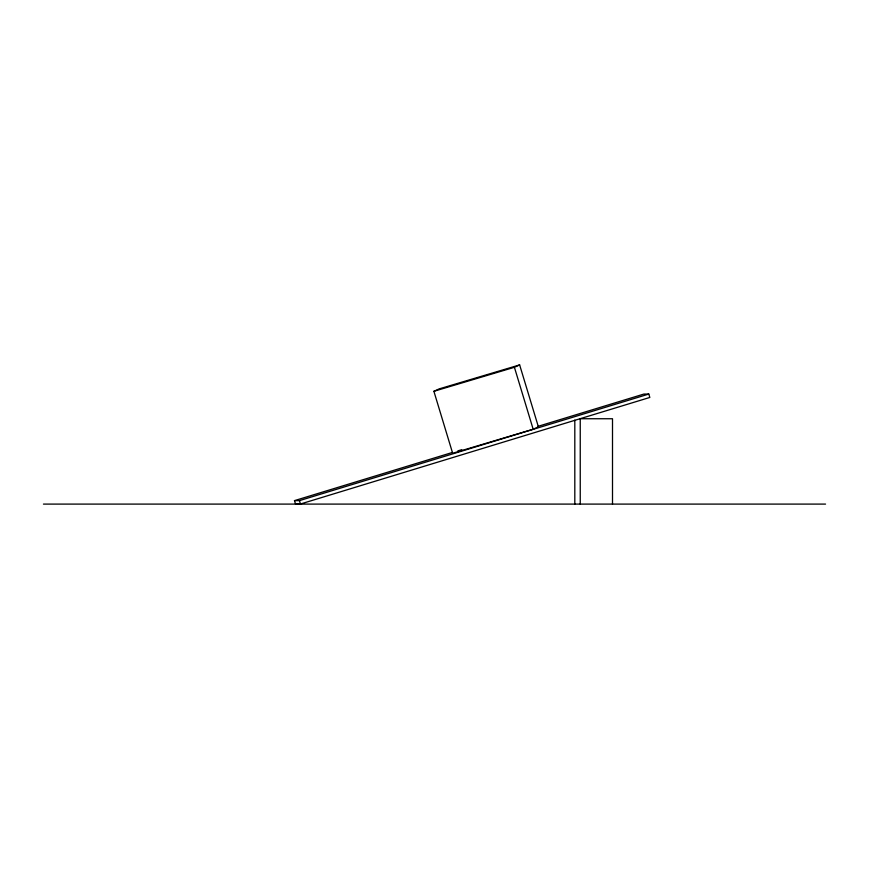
<?xml version="1.0" encoding="UTF-8"?>
<svg xmlns="http://www.w3.org/2000/svg" width="869" height="869" viewBox="0 0 869 869"><rect width="100%" height="100%" fill="white"/><g stroke="black" fill="none" stroke-linecap="round" stroke-linejoin="round"><path stroke-width="1.3" d="M519.64 364.904L514.415 367.294L533.175 429.253L452.651 453.26L433.892 391.3L439.117 388.91L519.64 364.904L538.4 426.864L534.218 428.775M537.759 426.429L643.864 394.07L648.795 394.07L649.827 397.448L300.457 504.009L295.525 504.009L294.493 500.631L452.358 452.477M294.493 500.631L299.436 500.631L648.795 394.07M433.892 391.3L514.415 367.294M457.876 450.859L461.776 449.697M43.45 504.096L825.55 504.096M299.436 500.631L300.457 504.009M612.504 504.096L612.504 418.739L580.242 418.739L580.242 504.096M574.811 420.096L574.811 504.096"/></g></svg>
